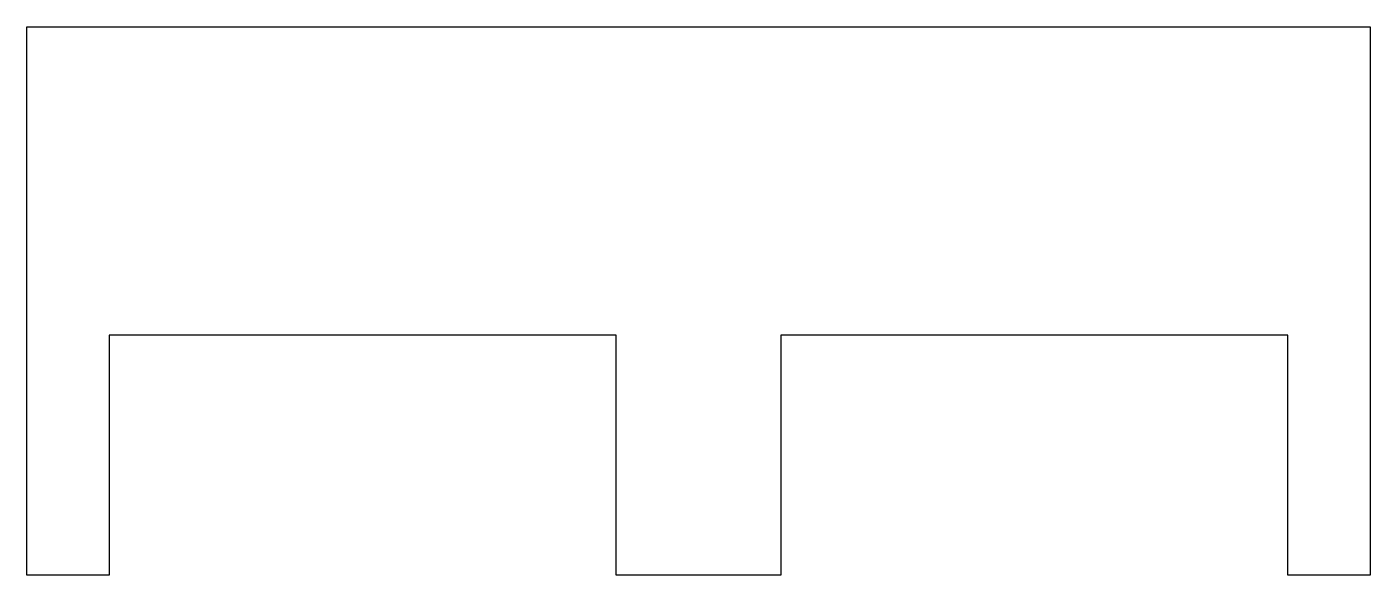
# Model space of a CAD drawing. Extents: x 0 to 1960, y 0 to 800.
import ezdxf

# ---------------------------------------------------------------- set-up
doc = ezdxf.new("R2010")
doc.units = 0
doc.header["$LTSCALE"] = 50
doc.layers.get('0').update_dxf_attribs({"linetype": 'CONTINUOUS'})

msp = doc.modelspace()

# ---------------------------------------------------------------- linework, layer by layer
at = {"color": 0}
msp.add_lwpolyline([(0, 0), (0, 800), (1960, 800), (1960, 0), (1840, 0), (1840, 350), (1100, 350), (1100, 0), (860, 0), (860, 350), (120, 350), (120, 0)], close=True, dxfattribs=at)

doc.saveas('drawing.dxf')
